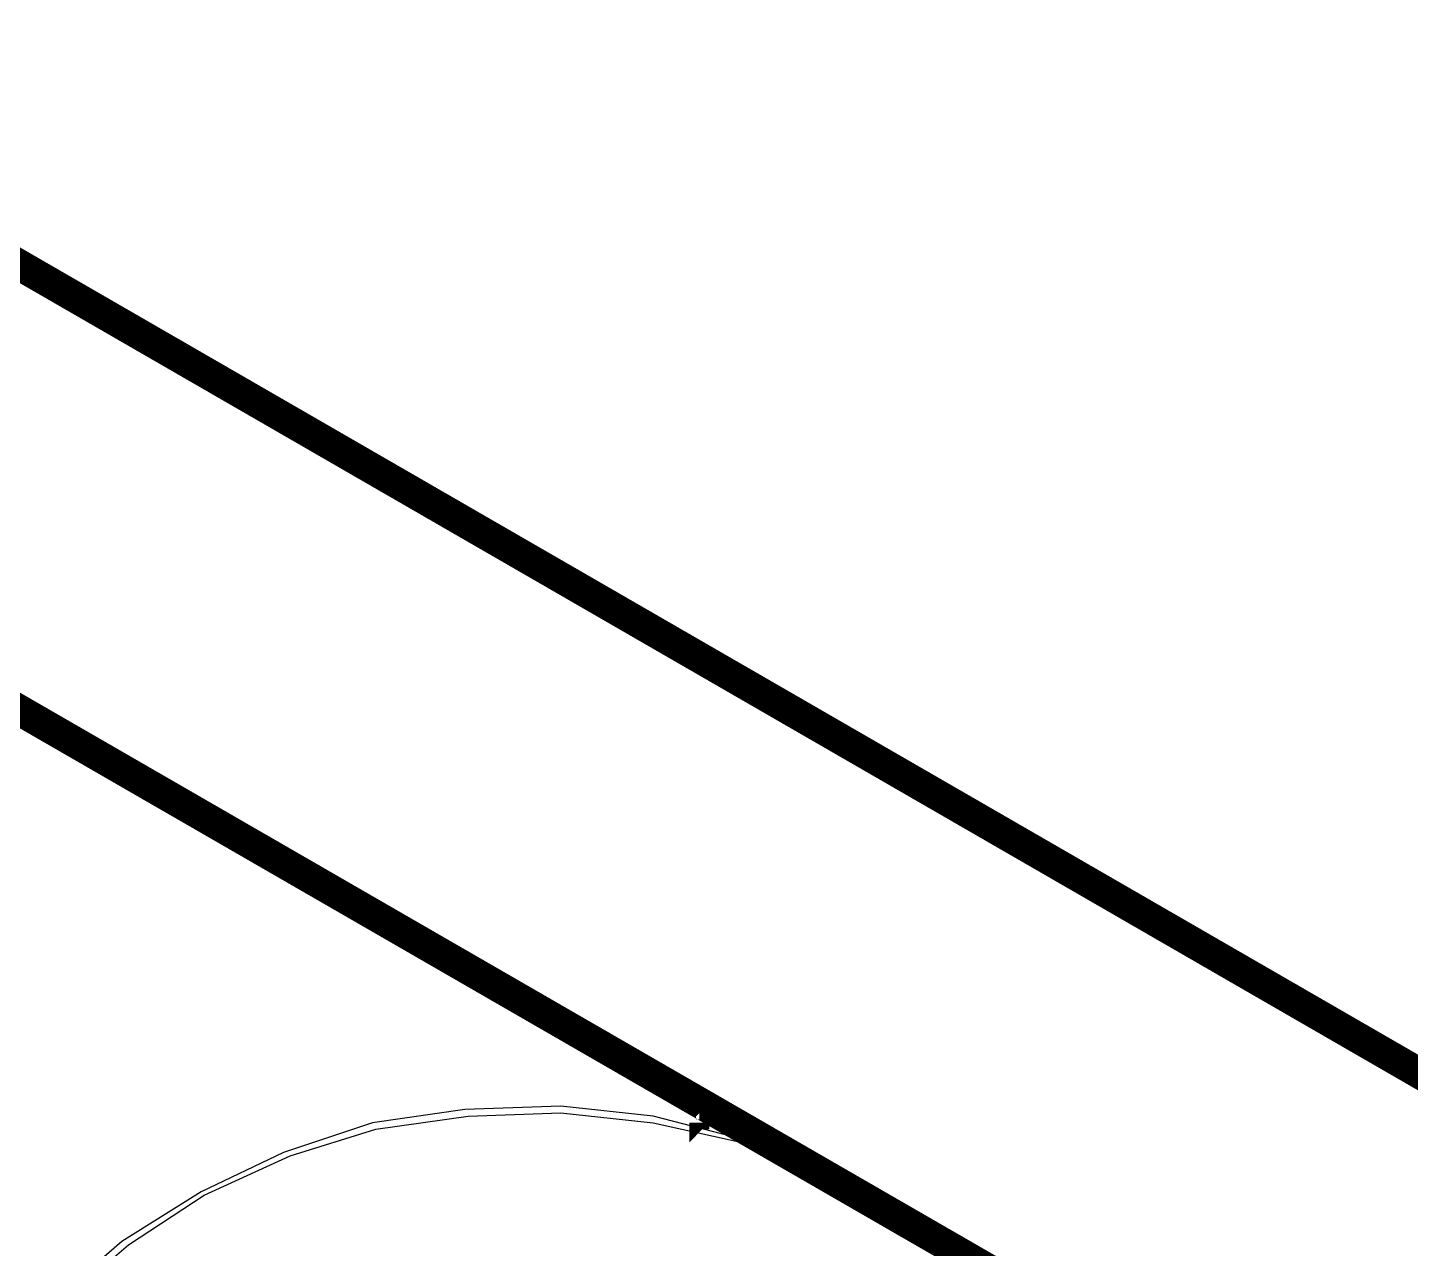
# Model space of a CAD drawing. Extents: x 0.1 to 11.6, y 0.3 to 16.2.
# Drawn here: x 5.492 to 6.191, y 10.436 to 11.053 of the extents above; entities that cross this region are included whole.
import ezdxf

# ---------------------------------------------------------------- set-up
doc = ezdxf.new("R2010")
doc.units = 0
doc.header["$MEASUREMENT"] = 0

msp = doc.modelspace()

# ---------------------------------------------------------------- linework, layer by layer
at = {"color": 0}
for p, q in [((5.71332, 10.5067), (5.66667, 10.5)), ((5.76167, 10.5084), (5.71332, 10.5067)), ((5.715, 10.5033), (5.76167, 10.505)), ((5.80832, 10.5033), (5.76167, 10.5084)), ((5.76167, 10.505), (5.80832, 10.5)), ((5.66667, 10.5), (5.62169, 10.485)), ((5.66835, 10.4967), (5.715, 10.5033)), ((5.85335, 10.4916), (5.80832, 10.5033)), ((5.80832, 10.5), (5.85335, 10.49)), ((5.625, 10.4833), (5.66835, 10.4967)), ((5.85335, 10.49), (5.85335, 10.4916)), ((5.62169, 10.485), (5.58003, 10.465)), ((5.58165, 10.4633), (5.625, 10.4833)), ((5.85335, 10.49), (5.85335, 10.49)), ((5.58003, 10.465), (5.53999, 10.44)), ((5.54335, 10.4383), (5.58165, 10.4633)), ((5.53999, 10.44), (5.50331, 10.4083)), ((5.50836, 10.4083), (5.54335, 10.4383))]:
    msp.add_line(p, q, dxfattribs=at)
for points, const_width in [([(5.29497, 11.0483), (10.0417, 8.30664)], 0.01), ([(5.29167, 11.0417), (7.48503, 9.77501)], 0.00667), ([(7.47999, 9.56168), (7.47999, 8.87999), (7.49669, 8.87999), (7.49669, 9.56168), (7.47999, 9.56168), (5.29497, 10.8233), (5.29497, 10.8217), (5.29335, 10.8217), (5.29335, 10.8184), (5.29167, 10.8167), (5.29167, 10.0333)], 0.01), ([(5.29167, 10.8167), (9.94336, 8.13167)], 0.00667), ([(5.83003, 10.5), (5.83003, 10.4983), (5.83165, 10.5), (5.83333, 10.5), (5.83333, 10.5017), (5.83333, 10.5033), (5.83333, 10.505), (5.83165, 10.505)], 0.00667)]:
    msp.add_lwpolyline(points, dxfattribs=dict(at, const_width=const_width))

doc.saveas('drawing.dxf')
